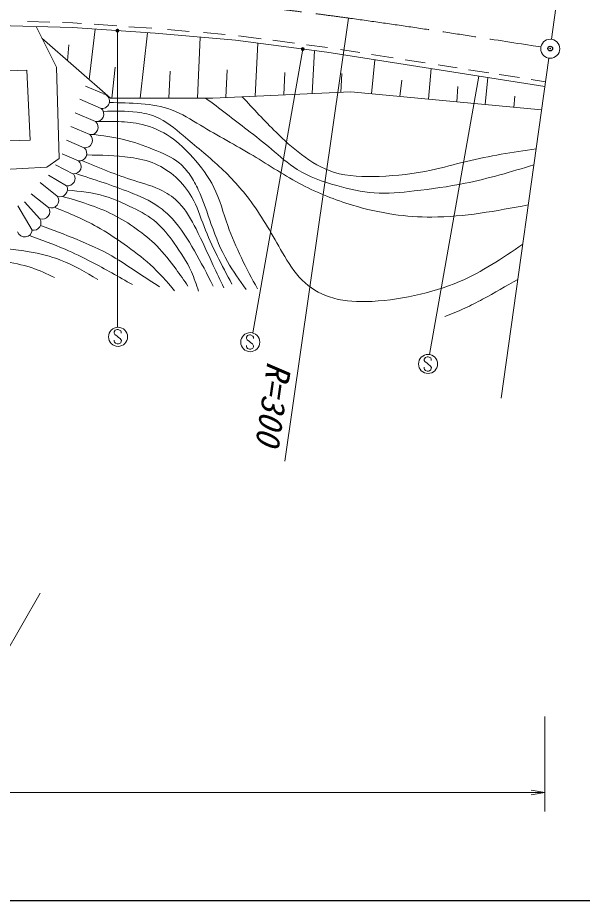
# Model space of a CAD drawing. Units: millimetres, scale not verified. Extents: x 40000 to 680000, y 20000 to 380000.
# Drawn here: x 305037 to 364383, y 205000 to 297703 of the extents above; entities that cross this region are included whole.
import ezdxf
from ezdxf.enums import TextEntityAlignment as Align

# ---------------------------------------------------------------- set-up
doc = ezdxf.new("R2010")
doc.units = ezdxf.units.MM
doc.header["$LTSCALE"] = 1000
doc.header["$PDMODE"] = 32
doc.header["$PDSIZE"] = 500
doc.linetypes.add('CHAIN', pattern=[18.5, 12, -1.5, 3.5, -1.5])
for name, color, linetype, lineweight in [('M-BGD', 7, 'Continuous', 13), ('M-BMK', 2, 'CHAIN', 13), ('M-BMK-SRVR', 3, 'Continuous', 13), ('M-STR-HTXT', 7, 'Continuous', 13), ('M-STR-STR3', 7, 'Continuous', 13), ('M-STR-STRC', 7, 'Continuous', 13), ('M-TTL-BAND', 7, 'Continuous', 25)]:
    doc.layers.add(name, color=color, linetype=linetype, lineweight=lineweight)
doc.layers.add('M-OTRS', color=6, linetype='Continuous')
doc.styles.add('ＭＳ ゴシック', font='')
doc.styles.get('ＭＳ ゴシック').set_extended_font_data('MS Gothic')

# ---------------------------------------------------------------- blocks, each defined once
blk = doc.blocks.new('open_arrow')
at = {"color": 0, "linetype": 'Continuous', "lineweight": -2}
blk.add_lwpolyline([(7.5, 1.25), (0, 0), (7.5, -1.25)], dxfattribs=at)
blk = doc.blocks.new('filled_dot')
at = {"color": 0, "linetype": 'Continuous', "lineweight": -2, "const_width": 1.25}
blk.add_lwpolyline([(-0.625, 0, 1), (0.625, 0, 1)], format="xyb", close=True, dxfattribs=at)

msp = doc.modelspace()

# ---------------------------------------------------------------- linework, layer by layer
at = {"layer": 'M-BGD'}
for p, q in [((310811, 296654), (302030, 296898)), ((308421, 297221), (306066, 297286)), ((306979, 296761), (309120, 292509)), ((310835, 297154), (309741, 297184)), ((319496, 296069), (310811, 296654)), ((311744, 297092), (310835, 297154)), ((315456, 296842), (313083, 297002)), ((319152, 296593), (316729, 296756)), ((313187, 296494), (312554, 291207)), ((318673, 296124), (317930, 289263)), ((327934, 295337), (319496, 296069)), ((323060, 296262), (320803, 296457)), ((326845, 295933), (324574, 296130)), ((330634, 295485), (328250, 295800)), ((307596, 295535), (314781, 289263)), ((310413, 294833), (310294, 293180)), ((324236, 295658), (323930, 289263)), ((337545, 294069), (327934, 295337)), ((330266, 295029), (330009, 289460)), ((334133, 295023), (331853, 295324)), ((337616, 294564), (335396, 294857)), ((336217, 294244), (336003, 289724)), ((360446, 290475), (337545, 294069)), ((340995, 294033), (338972, 294351)), ((342570, 293280), (342231, 289695)), ((344511, 293482), (342239, 293838)), ((347872, 292954), (345776, 293283)), ((306004, 292204), (302457, 292061)), ((306366, 284841), (306004, 292204)), ((309120, 292509), (309394, 282896)), ((315280, 292496), (314930, 289263)), ((321082, 292068), (320930, 289263)), ((327039, 292224), (326930, 289324)), ((348509, 292348), (348205, 289130)), ((351220, 292429), (349222, 292742)), ((354552, 291906), (352426, 292240)), ((333113, 291951), (333006, 289592)), ((339110, 291834), (339000, 289856)), ((345418, 291134), (345218, 289413)), ((354448, 291416), (354178, 288565)), ((357769, 291401), (355644, 291735)), ((360515, 290970), (359004, 291208)), ((314011, 289720), (312176, 290516)), ((351297, 290472), (351191, 288848)), ((314781, 289263), (325537, 289263)), ((325537, 289263), (340044, 289902)), ((340044, 289902), (360098, 288006)), ((357275, 289449), (357165, 288283)), ((313815, 288170), (311579, 289140)), ((313219, 286794), (311089, 287718)), ((312622, 285418), (310633, 286280)), ((299317, 284599), (306366, 284841)), ((312025, 284042), (310178, 284843)), ((309394, 282896), (308103, 281990)), ((311428, 282666), (309722, 283406)), ((308103, 281990), (299260, 281496)), ((310923, 281283), (309013, 282236)), ((310185, 280049), (308267, 281155)), ((309207, 278949), (307401, 280375)), ((308277, 277772), (306475, 279195)), ((307358, 276591), (305751, 278377)), ((306557, 275387), (305042, 277948))]:
    msp.add_line(p, q, dxfattribs=at)
for centre, start, end in [((313913, 288945), 262.81182, 82.81182), ((313316, 287569), 262.81182, 50.29141), ((312719, 286193), 262.81182, 50.29141), ((312123, 284817), 262.81182, 50.29141), ((311526, 283441), 262.81182, 50.29141), ((310929, 282065), 269.54594, 50.29141), ((310292, 280823), 262.15184, 36.14776), ((309500, 279674), 247.97004, 28.70008), ((308570, 278496), 247.97004, 35.44963), ((307641, 277319), 248.7463, 35.44963), ((306710, 276153), 258.66725, 34.04428), ((305778, 275445), 198.59751, 355.77149)]:
    msp.add_arc(centre, 781, start, end, dxfattribs=at)
for points, knots in [([(324790, 289263), (326251, 288149), (327712, 287035), (329167, 285917), (330024, 285258), (330878, 284599), (331708, 283900), (332591, 283157), (333446, 282370), (334411, 281762), (335668, 280969), (337111, 280479), (338566, 280068), (339872, 279698), (341187, 279393), (342519, 279301), (343909, 279206), (345316, 279344), (346715, 279503), (348521, 279708), (350312, 279950), (352080, 280310), (354511, 280804), (356899, 281523), (359286, 282241)], [0, 0, 0, 0, 1, 1, 1, 2, 2, 2, 3, 3, 3, 4, 4, 4, 5, 5, 5, 6, 6, 6, 7, 7, 7, 8, 8, 8, 8]), ([(328640, 289400), (329805, 288137), (330970, 286875), (332192, 285675), (333034, 284848), (333904, 284052), (334855, 283335), (335891, 282554), (337025, 281868), (338243, 281479), (339764, 280994), (341418, 280970), (343044, 281036), (344893, 281110), (346707, 281300), (348490, 281681), (349733, 281947), (350961, 282307), (352201, 282609), (354613, 283197), (357069, 283568), (359526, 283940)], [0, 0, 0, 0, 1, 1, 1, 2, 2, 2, 3, 3, 3, 4, 4, 4, 5, 5, 5, 6, 6, 6, 7, 7, 7, 7]), ([(314678, 288786), (315795, 288772), (316912, 288758), (318033, 288660), (319120, 288565), (320210, 288391), (321220, 288014), (322285, 287617), (323260, 286993), (324246, 286401), (326079, 285299), (327950, 284305), (329772, 283214), (331488, 282187), (333160, 281074), (334936, 280148), (336621, 279270), (338398, 278560), (340220, 278010), (341634, 277584), (343075, 277253), (344536, 277042), (345872, 276849), (347224, 276755), (348570, 276760), (351968, 276771), (355332, 277405), (358695, 278039)], [0, 0, 0, 0, 1, 1, 1, 2, 2, 2, 3, 3, 3, 4, 4, 4, 5, 5, 5, 6, 6, 6, 7, 7, 7, 8, 8, 8, 9, 9, 9, 9]), ([(314043, 287856), (315226, 287887), (316408, 287918), (317590, 287772), (318267, 287689), (318945, 287547), (319566, 287288), (320629, 286847), (321530, 286065), (322430, 285312), (323719, 284233), (325008, 283212), (326222, 282085), (327441, 280952), (328584, 279713), (329570, 278373), (330814, 276684), (331809, 274835), (332878, 273008), (333476, 271986), (334098, 270971), (334936, 270144), (335736, 269354), (336733, 268736), (337800, 268369), (339022, 267949), (340335, 267858), (341632, 267885), (343365, 267921), (345068, 268165), (346755, 268530), (348368, 268880), (349965, 269339), (351475, 269983), (353830, 270988), (355971, 272444), (358112, 273901)], [0, 0, 0, 0, 1, 1, 1, 2, 2, 2, 3, 3, 3, 4, 4, 4, 5, 5, 5, 6, 6, 6, 7, 7, 7, 8, 8, 8, 9, 9, 9, 10, 10, 10, 11, 11, 11, 12, 12, 12, 12]), ([(313471, 286803), (314193, 286808), (314914, 286813), (315636, 286786), (316469, 286754), (317303, 286679), (318113, 286485), (319167, 286233), (320181, 285779), (321078, 285172), (321960, 284575), (322728, 283831), (323443, 283033), (324306, 282068), (325090, 281026), (325657, 279880), (326286, 278609), (326646, 277212), (327121, 275864), (327935, 273552), (329085, 271386), (330236, 269221)], [0, 0, 0, 0, 1, 1, 1, 2, 2, 2, 3, 3, 3, 4, 4, 4, 5, 5, 5, 6, 6, 6, 7, 7, 7, 7]), ([(312866, 285426), (313975, 285302), (315085, 285178), (316158, 284919), (317221, 284663), (318248, 284274), (319285, 283867), (320271, 283480), (321265, 283076), (322061, 282406), (322486, 282048), (322854, 281613), (323171, 281150), (323500, 280668), (323775, 280156), (324018, 279630), (324565, 278451), (324956, 277208), (325392, 275977), (325866, 274640), (326392, 273318), (327087, 272091), (327663, 271073), (328353, 270121), (329044, 269169)], [0, 0, 0, 0, 1, 1, 1, 2, 2, 2, 3, 3, 3, 4, 4, 4, 5, 5, 5, 6, 6, 6, 7, 7, 7, 8, 8, 8, 8]), ([(312292, 283289), (313817, 283261), (315342, 283232), (316859, 283020), (317760, 282894), (318658, 282703), (319489, 282348), (320279, 282010), (321009, 281525), (321652, 280945), (322325, 280337), (322904, 279623), (323346, 278841), (323892, 277878), (324231, 276811), (324632, 275773), (325441, 273677), (326498, 271701), (327554, 269724)], [0, 0, 0, 0, 1, 1, 1, 2, 2, 2, 3, 3, 3, 4, 4, 4, 5, 5, 5, 6, 6, 6, 6]), ([(311776, 282701), (313582, 281941), (315389, 281181), (317268, 280594), (318290, 280276), (319333, 280008), (320278, 279513), (320914, 279180), (321505, 278744), (322002, 278227), (322754, 277447), (323290, 276483), (323785, 275510), (324429, 274242), (325000, 272959), (325596, 271682), (325961, 270901), (326334, 270123), (326707, 269344)], [0, 0, 0, 0, 1, 1, 1, 2, 2, 2, 3, 3, 3, 4, 4, 4, 5, 5, 5, 6, 6, 6, 6]), ([(311170, 281322), (313066, 280711), (314961, 280100), (316830, 279367), (317870, 278959), (318902, 278514), (319811, 277877), (320353, 277497), (320851, 277049), (321301, 276562), (322219, 275568), (322938, 274409), (323609, 273231), (324306, 272007), (324951, 270763), (325596, 269520)], [0, 0, 0, 0, 1, 1, 1, 2, 2, 2, 3, 3, 3, 4, 4, 4, 5, 5, 5, 5]), ([(310278, 279602), (311596, 279466), (312915, 279329), (314169, 278965), (315189, 278669), (316166, 278222), (317132, 277740), (318015, 277300), (318889, 276831), (319622, 276199), (320338, 275582), (320919, 274809), (321479, 274026), (322166, 273064), (322821, 272086), (323296, 271023), (323593, 270360), (323820, 269664), (324047, 268968)], [0, 0, 0, 0, 1, 1, 1, 2, 2, 2, 3, 3, 3, 4, 4, 4, 5, 5, 5, 6, 6, 6, 6]), ([(309743, 278931), (311558, 278399), (313372, 277867), (315048, 277029), (315902, 276602), (316720, 276096), (317502, 275539), (318271, 274992), (319005, 274396), (319665, 273727), (320407, 272974), (321054, 272129), (321681, 271273), (322106, 270692), (322522, 270106), (322937, 269520)], [0, 0, 0, 0, 1, 1, 1, 2, 2, 2, 3, 3, 3, 4, 4, 4, 5, 5, 5, 5]), ([(308912, 277793), (310432, 277167), (311953, 276540), (313382, 275744), (314371, 275192), (315316, 274559), (316246, 273903), (317189, 273237), (318117, 272547), (318963, 271770), (319885, 270923), (320710, 269973), (321535, 269023)], [0, 0, 0, 0, 1, 1, 1, 2, 2, 2, 3, 3, 3, 4, 4, 4, 4]), ([(307445, 275888), (308707, 275414), (309969, 274939), (311220, 274429), (312488, 273911), (313745, 273355), (314931, 272675), (315914, 272112), (316848, 271463), (317794, 270835), (318511, 270359), (319234, 269895), (319957, 269432)], [0, 0, 0, 0, 1, 1, 1, 2, 2, 2, 3, 3, 3, 4, 4, 4, 4]), ([(306256, 274827), (307522, 274369), (308787, 273910), (310022, 273377), (310953, 272974), (311867, 272529), (312768, 272062), (314232, 271303), (315662, 270484), (317093, 269666)], [0, 0, 0, 0, 1, 1, 1, 2, 2, 2, 3, 3, 3, 3]), ([(287379, 270865), (288703, 271289), (290026, 271712), (291370, 272050), (293315, 272539), (295303, 272848), (297297, 273117), (298769, 273316), (300244, 273493), (301723, 273512), (303241, 273532), (304762, 273385), (306266, 273117), (307385, 272918), (308495, 272653), (309546, 272248), (310915, 271721), (312187, 270957), (313458, 270193)], [0, 0, 0, 0, 1, 1, 1, 2, 2, 2, 3, 3, 3, 4, 4, 4, 5, 5, 5, 6, 6, 6, 6]), ([(291875, 270981), (293560, 271236), (295244, 271492), (296931, 271770), (298173, 271974), (299418, 272191), (300671, 272237), (301614, 272272), (302563, 272210), (303505, 272091), (304518, 271963), (305524, 271770), (306486, 271448), (307316, 271171), (308114, 270798), (308911, 270425)], [0, 0, 0, 0, 1, 1, 1, 2, 2, 2, 3, 3, 3, 4, 4, 4, 5, 5, 5, 5]), ([(349943, 266300), (350647, 266586), (351351, 266872), (352040, 267192), (352669, 267483), (353285, 267803), (353896, 268132), (355142, 268801), (356368, 269507), (357593, 270212)], [0, 0, 0, 0, 1, 1, 1, 2, 2, 2, 3, 3, 3, 3])]:
    msp.add_open_spline(points, degree=3, knots=knots, dxfattribs=at)
at = {"layer": 'M-BMK'}
msp.add_open_spline([(262565, 299123), (265083, 299371), (267602, 299620), (270124, 299838), (274519, 300219), (278923, 300508), (283331, 300700), (287534, 300884), (291741, 300980), (295949, 300973), (303460, 300960), (310972, 300621), (318461, 300020), (323616, 299605), (328761, 299067), (333892, 298431), (342628, 297349), (351327, 295985), (360026, 294621)], degree=3, knots=[0, 0, 0, 0, 1, 1, 1, 2, 2, 2, 3, 3, 3, 4, 4, 4, 5, 5, 5, 6, 6, 6, 6], dxfattribs=at)
at = {"layer": 'M-BMK-SRVR'}
for p, q in [((367354, 339546), (361143, 295431)), ((360864, 293450), (355837, 257738))]:
    msp.add_line(p, q, dxfattribs=at)
msp.add_circle((361009, 294440), 1000, dxfattribs=at)
at = {"layer": 'M-OTRS'}
msp.add_point((361008, 294459), dxfattribs=at)
at = {"layer": 'M-STR-HTXT'}
for p, q in [((339813, 297645), (333115, 251129)), ((303548, 230555), (307412, 237248))]:
    msp.add_line(p, q, dxfattribs=at)
at = {"layer": 'M-STR-STR3'}
for p, q in [((360446, 224322), (360446, 214322)), ((210318, 216322), (360446, 216322))]:
    msp.add_line(p, q, dxfattribs=at)
at = {"layer": 'M-STR-STRC'}
for p, q in [((315524, 296336), (315524, 265179)), ((334998, 294405), (329741, 264588)), ((353495, 291566), (348337, 262315)), ((315303, 264878), (315179, 264694)), ((315179, 264694), (315182, 264562)), ((315182, 264562), (315245, 264433)), ((315245, 264433), (315501, 264251)), ((315495, 264944), (315303, 264878)), ((315617, 264941), (315495, 264944)), ((315501, 264251), (315630, 264120)), ((315867, 264823), (315617, 264941)), ((315930, 264691), (315867, 264823)), ((315930, 264562), (315930, 264691)), ((329202, 264317), (329079, 264133)), ((329395, 264383), (329202, 264317)), ((329516, 264381), (329395, 264383)), ((329766, 264262), (329516, 264381)), ((329829, 264130), (329766, 264262)), ((315182, 263714), (315179, 263835)), ((315222, 263612), (315182, 263714)), ((315306, 263501), (315222, 263612)), ((315493, 263440), (315306, 263501)), ((315627, 263440), (315493, 263440)), ((315727, 263469), (315627, 263440)), ((315630, 264120), (315809, 264004)), ((315869, 263562), (315727, 263469)), ((315809, 264004), (315935, 263804)), ((315930, 263693), (315869, 263562)), ((315935, 263804), (315930, 263693)), ((329079, 264133), (329081, 264001)), ((329081, 264001), (329145, 263872)), ((329145, 263872), (329400, 263691)), ((329400, 263691), (329529, 263559)), ((329529, 263559), (329708, 263443)), ((329708, 263443), (329835, 263243)), ((329829, 264001), (329829, 264130)), ((329081, 263153), (329079, 263275)), ((329121, 263051), (329081, 263153)), ((329205, 262940), (329121, 263051)), ((329392, 262880), (329205, 262940)), ((329526, 262880), (329392, 262880)), ((329626, 262909), (329526, 262880)), ((329769, 263001), (329626, 262909)), ((329829, 263132), (329769, 263001)), ((329835, 263243), (329829, 263132)), ((347882, 262027), (347758, 261842)), ((347758, 261842), (347761, 261711)), ((347761, 261711), (347824, 261582)), ((347824, 261582), (348080, 261400)), ((348074, 262093), (347882, 262027)), ((348196, 262090), (348074, 262093)), ((348446, 261971), (348196, 262090)), ((348509, 261840), (348446, 261971)), ((348509, 261711), (348509, 261840)), ((347761, 260863), (347758, 260984)), ((347801, 260760), (347761, 260863)), ((347885, 260649), (347801, 260760)), ((348072, 260589), (347885, 260649)), ((348206, 260589), (348072, 260589)), ((348080, 261400), (348209, 261268)), ((348306, 260618), (348206, 260589)), ((348209, 261268), (348388, 261152)), ((348448, 260710), (348306, 260618)), ((348388, 261152), (348514, 260952)), ((348509, 260842), (348448, 260710)), ((348514, 260952), (348509, 260842))]:
    msp.add_line(p, q, dxfattribs=at)
for centre in [(315587, 264181), (329486, 263620), (348166, 261330)]:
    msp.add_circle(centre, 1000, dxfattribs=at)
at = {"layer": 'M-TTL-BAND'}
msp.add_line((40000, 205000), (579000, 205000), dxfattribs=at)

# ---------------------------------------------------------------- block references
at = {"layer": 'M-STR-STR3', "xscale": 193, "yscale": 193, "rotation": 180}
msp.add_blockref('open_arrow', (360446, 216322), dxfattribs=at)
at = {"layer": 'M-STR-STRC', "xscale": 160, "yscale": 160}
for p, rotation in [((315524, 296336), 270), ((334998, 294405), 260)]:
    msp.add_blockref('filled_dot', p, dxfattribs=dict(at, rotation=rotation))

# ---------------------------------------------------------------- texts
at = {"layer": 'M-STR-HTXT', "style": 'ＭＳ ゴシック', "oblique": 15}
msp.add_text('R=300', height=2566, rotation=261.838, dxfattribs=at).set_placement((332562, 261478), align=Align.MIDDLE_LEFT)

doc.saveas('drawing.dxf')
